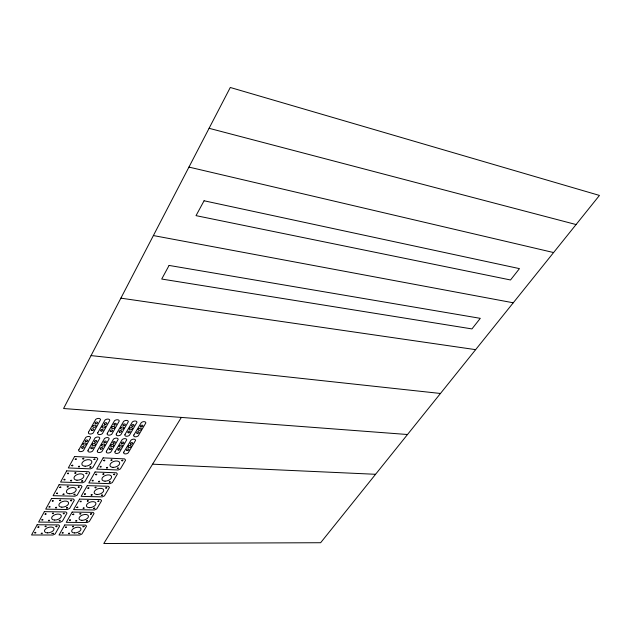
<?xml version="1.0" encoding="UTF-8"?>
<svg xmlns="http://www.w3.org/2000/svg" width="631" height="631" viewBox="0 0 631 631"><rect width="100%" height="100%" fill="white"/><g stroke="black" fill="none" stroke-linecap="round" stroke-linejoin="round"><path stroke-width="0.95" d="M181.357 417.414L103.792 543.52L320.635 542.723L599.45 195.429L230.283 87.48L63.581 408.517L407.508 434.514M152.584 464.187L375.571 474.291M91.053 355.6L440.462 393.468M120.884 298.155L475.632 349.653M153.388 235.56L513.255 302.793M188.945 167.089L553.592 252.55M209.09 128.298L576.071 224.541M45.124 526.546C47.017 527.461 46.118 524.905 45.124 526.546M90.919 466.908C89.689 468.817 89.097 465.828 90.919 466.932M91.708 513.792L90.407 514.107L91.708 513.792M92.126 494.791C91.353 496.487 90.075 493.986 92.126 494.791M49.005 506.969C50.961 507.923 49.983 505.265 49.005 506.938M93.711 508.468C95.462 509.398 94.871 506.764 93.711 508.444M93.932 459.407C95.983 460.401 94.863 457.585 93.932 459.407M95.644 474.662C97.521 475.64 96.756 472.966 95.652 474.607M52.357 513.539C54.353 514.431 53.28 511.851 52.357 513.539M97.915 501.314C99.903 502.15 98.767 499.634 97.915 501.314M98.531 481.713C100.4 482.691 99.58 479.978 98.539 481.682M56.435 493.458C58.352 494.459 57.539 491.738 56.435 493.434M101.433 495.343C103.303 496.234 102.467 493.702 101.441 495.288M103.689 460.638C105.409 461.758 105.038 458.832 103.689 460.606M59.622 500.47C61.538 501.416 60.702 498.821 59.637 500.422M105.732 488.031C107.649 488.938 106.718 486.327 105.732 488.008M106.536 467.902C108.469 468.888 107.546 466.128 106.536 467.902M62.209 532.935C64.023 533.81 63.258 531.318 62.209 532.911M63.952 479.789C65.955 480.775 64.985 478.061 63.96 479.734M109.242 482.068C111.064 483.038 110.378 480.325 109.242 482.045M67.186 486.872C69.024 487.913 68.44 485.073 67.186 486.848M113.635 474.591C115.536 475.553 114.637 472.856 113.635 474.591M69.497 520.22C71.382 521.096 70.498 518.595 69.505 520.196M71.729 465.654C73.543 466.814 73.03 463.809 71.729 465.654M117.311 468.352C119.251 469.29 118.297 466.632 117.319 468.297M72.447 526.719C74.355 527.548 73.354 525.166 72.455 526.696M74.837 473.108C76.785 474.157 75.901 471.294 74.837 473.108M121.807 460.709C123.715 461.703 122.824 458.926 121.807 460.709M76.824 507.458C78.717 508.373 77.818 505.794 76.824 507.434M79.861 513.918C81.628 514.888 81.005 512.206 79.861 513.918M82.748 458.871C84.696 459.936 83.884 457.089 82.764 458.816M84.436 494.176C86.273 495.169 85.564 492.44 84.444 494.152M37.884 527.177C39.627 528.179 39.154 525.489 37.884 527.153M87.307 501.069C89.239 501.953 88.245 499.437 87.323 501.022M41.236 533.542C43.074 534.481 42.301 531.925 41.236 533.542M92.15 480.743C93.798 481.855 93.554 478.961 92.15 480.719M45.061 514.131C46.986 515.093 46.063 512.467 45.061 514.131M95.06 487.7C96.961 488.662 96.07 485.957 95.06 487.7M48.382 520.685C50.283 521.608 49.368 519.092 48.39 520.638M52.27 501.022C54.282 501.976 53.217 499.334 52.27 501.022M100.116 466.853C101.836 467.989 101.433 465.047 100.116 466.83M52.002 533.566L53.327 533.298L52.002 533.566M55.56 507.781C57.492 508.736 56.553 506.086 55.56 507.781M102.892 474.173C104.809 475.167 103.894 472.438 102.9 474.149M55.938 526.601C57.784 527.516 56.971 524.992 55.954 526.554M59.771 487.384C61.601 488.465 60.994 485.602 59.771 487.353M59.227 520.796C61.12 521.679 60.213 519.195 59.235 520.741M63.021 494.349C64.89 495.374 64.157 492.622 63.029 494.318M111.001 460.188C112.886 461.245 111.995 458.421 111.001 460.188M63.25 513.673C65.056 514.667 64.386 511.946 63.25 513.673M67.367 473.573C69.134 474.717 68.684 471.799 67.375 473.518M66.476 507.971C68.109 509.02 67.872 506.283 66.484 507.916M65.411 527.342C67.288 528.218 66.421 525.71 65.411 527.342M70.585 480.751C72.518 481.768 71.658 479.032 70.593 480.696M70.585 500.698C72.305 501.755 71.879 498.963 70.585 500.667M68.456 533.605C70.207 534.512 69.552 532.02 68.463 533.558M75.223 459.289C76.95 460.496 76.682 457.459 75.223 459.265M74.016 494.625C75.752 495.698 75.278 492.906 74.024 494.594M72.77 514.502C74.545 515.464 73.969 512.845 72.778 514.478M78.394 466.695C80.184 467.863 79.711 464.873 78.394 466.695M78.22 487.187C80.058 488.213 79.356 485.484 78.236 487.132M75.783 520.954C77.566 521.884 76.919 519.329 75.791 520.93M81.651 481.122C83.544 482.155 82.724 479.402 81.651 481.09M80.169 501.613C82.022 502.607 81.178 499.949 80.169 501.613M78.891 533.629L80.176 533.337L78.899 533.605M34.76 532.84C36.661 533.763 35.786 531.231 34.768 532.809M85.95 473.518C87.693 474.662 87.212 471.751 85.95 473.518M83.142 508.255C84.917 509.209 84.286 506.614 83.15 508.207M82.921 526.775L84.215 526.514L82.929 526.751M87.859 488.205C89.783 489.183 88.813 486.517 87.859 488.205M86.289 521.056L87.583 520.796L86.289 521.032M41.867 519.912C43.744 520.898 42.94 518.288 41.875 519.889M78.843 449.808L78.694 450.384A2.839 1.688 -17.1 0 0 80.453 451.622A2.839 1.688 -17.1 0 0 83.442 450.629L90.564 437.74A2.863 1.727 -17.4 0 0 88.805 436.455A2.863 1.727 -17.4 0 0 85.784 437.457L78.843 449.808M88.545 432.132L88.387 432.724A2.871 1.743 -17.5 0 0 90.146 434.018A2.871 1.743 -17.5 0 0 93.175 433.016L100.503 419.765A2.895 1.775 -17.7 0 0 98.744 418.424A2.895 1.775 -17.7 0 0 95.683 419.426L88.545 432.132M88.04 450.289L87.883 450.857A2.824 1.672 -17.5 0 0 89.618 452.088A2.824 1.672 -17.5 0 0 92.583 451.102L99.761 438.293A2.839 1.704 -17.8 0 0 98.034 437.015A2.839 1.704 -17.8 0 0 95.036 438.009L88.04 450.289M97.821 432.708L97.655 433.3A2.855 1.727 -17.9 0 0 99.39 434.585A2.855 1.727 -17.9 0 0 102.396 433.592L109.778 420.42A2.871 1.759 -18.1 0 0 108.043 419.087A2.871 1.759 -18.1 0 0 105.014 420.08L97.821 432.708M97.426 450.771L97.269 451.339A2.8 1.656 -17.9 0 0 98.964 452.561A2.8 1.656 -17.9 0 0 101.914 451.575L109.147 438.845A2.824 1.688 -18.1 0 0 107.451 437.583A2.824 1.688 -18.1 0 0 104.478 438.569L97.426 450.771M107.286 433.308L107.112 433.891A2.832 1.712 -18.3 0 0 108.816 435.169A2.832 1.712 -18.3 0 0 111.797 434.183L119.235 421.09A2.855 1.743 -18.5 0 0 117.54 419.757A2.855 1.743 -18.5 0 0 114.526 420.751L107.286 433.308M106.426 451.236L106.26 451.804A2.784 1.641 -18.3 0 0 107.933 453.019A2.784 1.641 -18.3 0 0 110.859 452.041L118.147 439.381A2.8 1.672 -18.5 0 0 116.475 438.119A2.8 1.672 -18.5 0 0 113.517 439.105L106.426 451.236M116.349 433.876L116.183 434.451A2.816 1.696 -18.7 0 0 117.847 435.729A2.816 1.696 -18.7 0 0 120.813 434.743L128.306 421.729A2.832 1.727 -18.9 0 0 126.634 420.412A2.832 1.727 -18.9 0 0 123.644 421.398L116.349 433.876M115.008 451.686L114.842 452.246A2.761 1.625 -18.6 0 0 116.483 453.452A2.761 1.625 -18.6 0 0 119.393 452.482L126.721 439.894A2.784 1.656 -18.9 0 0 125.088 438.64A2.784 1.656 -18.9 0 0 122.146 439.618L115.008 451.686M125.001 434.412L124.828 434.988A2.792 1.68 -19 0 0 126.468 436.258A2.792 1.68 -19 0 0 129.41 435.28L136.951 422.336A2.816 1.712 -19.3 0 0 135.31 421.027A2.816 1.712 -19.3 0 0 132.336 422.013L125.001 434.412M123.818 452.143L123.644 452.695A2.745 1.609 -19 0 0 125.261 453.902A2.745 1.609 -19 0 0 128.148 452.932L135.531 440.414A2.769 1.641 -19.2 0 0 133.922 439.168A2.769 1.641 -19.2 0 0 131.003 440.146L123.818 452.143M133.875 434.972L133.701 435.548A2.776 1.664 -19.4 0 0 135.31 436.802A2.776 1.664 -19.4 0 0 138.236 435.824L145.824 422.959A2.8 1.696 -19.7 0 0 144.215 421.658A2.8 1.696 -19.7 0 0 141.265 422.644L133.875 434.972M169.084 265.43L161.717 279.044L471.956 328.917L480.294 318.339L169.084 265.43M204.073 200.776L196.028 215.644L510.518 279.975L519.463 268.625L204.073 200.776M37.158 524.763L31.55 534.985L52.917 535.017L55.134 533.968L59.661 525.994L58.636 524.921L37.158 524.763M44.351 511.646L38.617 522.097L60.126 522.287L62.366 521.23L67.004 513.082L65.979 511.97L44.351 511.646M51.568 498.466L45.716 509.154L67.375 509.509L69.639 508.444L74.371 500.115L73.346 498.963L51.568 498.466M59.093 484.75L53.099 495.682L74.908 496.211L77.195 495.138L82.038 486.619L81.02 485.428L59.093 484.75M66.705 470.868L60.576 482.052L82.527 482.762L84.846 481.674L89.791 472.958L88.782 471.728L66.705 470.868M74.576 456.505L68.306 467.95L90.414 468.857L92.749 467.752L97.813 458.84L96.811 457.57L74.576 456.505M83.497 443.419L82.85 444.595L83.962 445.265L85.713 444.752L86.368 443.577L85.256 442.907L83.497 443.419M93.309 425.562L92.639 426.777L93.759 427.479L95.533 426.966L96.204 425.759L95.092 425.057L93.309 425.562M92.71 443.932L92.055 445.1L93.151 445.762L94.895 445.257L95.549 444.09L94.453 443.427L92.71 443.932M102.593 426.185L101.922 427.392L103.019 428.086L104.785 427.581L105.464 426.375L104.367 425.68L102.593 426.185M102.112 444.453L101.449 445.62L102.53 446.275L104.257 445.778L104.92 444.61L103.847 443.956L102.112 444.453M112.073 426.816L111.395 428.015L112.476 428.709L114.227 428.204L114.905 427.006L113.832 426.311L112.073 426.816M64.78 524.968L59.03 535.025L79.727 535.056L81.912 534.023L86.55 526.175L85.587 525.118L64.78 524.968M72.163 512.064L66.279 522.342L87.117 522.531L89.318 521.49L94.058 513.468L93.104 512.372L72.163 512.064M79.577 499.105L73.567 509.611L94.532 509.958L96.756 508.909L101.599 500.714L100.652 499.586L79.577 499.105M87.283 485.618L81.139 496.368L102.246 496.881L104.494 495.816L109.447 487.44L108.5 486.272L87.283 485.618M95.092 471.98L88.805 482.967L110.046 483.654L112.318 482.581L117.382 474.015L116.443 472.808L95.092 471.98M103.161 457.869L96.732 469.109L118.107 469.985L120.411 468.904L125.585 460.141L124.646 458.895L103.161 457.869M111.119 444.958L110.457 446.117L111.521 446.772L113.233 446.267L113.903 445.115L112.846 444.461L111.119 444.958M121.16 427.424L120.482 428.615L121.538 429.301L123.274 428.796L123.96 427.613L122.903 426.927L121.16 427.424M119.716 445.439L119.054 446.59L120.095 447.237L121.799 446.74L122.469 445.589L121.428 444.942L119.716 445.439M129.82 428.007L129.134 429.183L130.183 429.869L131.911 429.372L132.597 428.189L131.556 427.502L129.82 428.007M128.543 445.928L127.872 447.071L128.898 447.718L130.585 447.221L131.264 446.085L130.238 445.431L128.543 445.928M138.71 428.599L138.023 429.774L139.049 430.452L140.76 429.956L141.454 428.78L140.429 428.102L138.71 428.599M85.8 441.637A1.309 0.781 -17.3 0 0 87.677 440.548A1.309 0.781 -17.3 0 0 85.761 440.241A1.309 0.781 -17.3 0 0 85.8 441.637M82.204 448.16A1.301 0.773 -17.2 0 0 84.073 447.087A1.301 0.773 -17.2 0 0 82.156 446.787A1.301 0.773 -17.2 0 0 82.204 448.16M85.122 466.206A5.182 3.029 -17.4 0 0 91.803 461.403A5.182 3.029 -17.4 0 0 83.631 461.174A5.182 3.029 -17.4 0 0 85.122 466.206M76.966 480.215A5.135 2.958 -17.2 0 0 83.891 475.679A5.135 2.958 -17.2 0 0 75.98 475.175A5.135 2.958 -17.2 0 0 76.966 480.215M105.014 481.161A5.024 2.871 -18.3 0 0 111.545 476.523A5.024 2.871 -18.3 0 0 103.689 476.366A5.024 2.871 -18.3 0 0 105.014 481.161M113.067 467.39A5.072 2.942 -18.5 0 0 119.685 462.673A5.072 2.942 -18.5 0 0 111.782 462.444A5.072 2.942 -18.5 0 0 113.067 467.39M97.229 494.491A4.977 2.8 -18 0 0 103.673 489.924A4.977 2.8 -18 0 0 95.865 489.83A4.977 2.8 -18 0 0 97.229 494.491M69.355 493.773A5.087 2.879 -17 0 0 76.201 489.309A5.087 2.879 -17 0 0 68.337 488.875A5.087 2.879 -17 0 0 69.355 493.773M89.523 507.671A4.938 2.737 -17.8 0 0 95.888 503.167A4.938 2.737 -17.8 0 0 88.135 503.136A4.938 2.737 -17.8 0 0 89.523 507.671M61.838 507.174A5.04 2.816 -16.8 0 0 68.598 502.781A5.04 2.816 -16.8 0 0 60.781 502.41A5.04 2.816 -16.8 0 0 61.838 507.174M47.42 532.88A4.953 2.682 -16.5 0 0 54.014 528.612A4.953 2.682 -16.5 0 0 46.3 528.376A4.953 2.682 -16.5 0 0 47.42 532.88M74.474 532.95A4.851 2.611 -17.4 0 0 80.989 528.746A4.851 2.611 -17.4 0 0 73.527 528.518A4.851 2.611 -17.4 0 0 74.474 532.95M54.613 520.054A5.001 2.745 -16.6 0 0 61.286 515.724A5.001 2.745 -16.6 0 0 53.525 515.417A5.001 2.745 -16.6 0 0 54.613 520.054M81.849 520.33A4.89 2.674 -17.6 0 0 88.443 516.071A4.89 2.674 -17.6 0 0 80.934 515.772A4.89 2.674 -17.6 0 0 81.849 520.33M95.005 442.157A1.294 0.781 -17.7 0 0 96.874 441.085A1.294 0.781 -17.7 0 0 94.981 440.777A1.294 0.781 -17.7 0 0 95.005 442.157M91.385 448.649A1.294 0.765 -17.6 0 0 93.246 447.576A1.294 0.765 -17.6 0 0 91.353 447.284A1.294 0.765 -17.6 0 0 91.385 448.649M109.731 449.619A1.27 0.757 -18.3 0 0 111.577 448.562A1.27 0.757 -18.3 0 0 109.723 448.27A1.27 0.757 -18.3 0 0 109.731 449.619M113.406 443.207A1.278 0.765 -18.5 0 0 115.26 442.142A1.278 0.765 -18.5 0 0 113.406 441.842A1.278 0.765 -18.5 0 0 113.406 443.207M100.747 449.146A1.286 0.757 -18 0 0 102.601 448.081A1.286 0.757 -18 0 0 100.731 447.789A1.286 0.757 -18 0 0 100.747 449.146M104.399 442.694A1.286 0.773 -18.1 0 0 106.268 441.621A1.286 0.773 -18.1 0 0 104.391 441.321A1.286 0.773 -18.1 0 0 104.399 442.694M127.083 450.534A1.254 0.741 -19 0 0 128.913 449.493A1.254 0.741 -19 0 0 127.107 449.201A1.254 0.741 -19 0 0 127.083 450.534M130.814 444.2A1.262 0.749 -19.2 0 0 132.652 443.143A1.262 0.749 -19.2 0 0 130.846 442.844A1.262 0.749 -19.2 0 0 130.814 444.2M118.297 450.069A1.262 0.749 -18.7 0 0 120.135 449.02A1.262 0.749 -18.7 0 0 118.305 448.728A1.262 0.749 -18.7 0 0 118.297 450.069M121.996 443.696A1.27 0.757 -18.8 0 0 123.85 442.639A1.27 0.757 -18.8 0 0 122.012 442.339A1.27 0.757 -18.8 0 0 121.996 443.696M114.408 425.018A1.301 0.797 -18.5 0 0 116.301 423.929A1.301 0.797 -18.5 0 0 114.408 423.598A1.301 0.797 -18.5 0 0 114.408 425.018M110.654 431.651A1.294 0.781 -18.3 0 0 112.531 430.571A1.294 0.781 -18.3 0 0 110.646 430.247A1.294 0.781 -18.3 0 0 110.654 431.651M132.139 426.225A1.286 0.781 -19.2 0 0 134.017 425.144A1.286 0.781 -19.2 0 0 132.171 424.821A1.286 0.781 -19.2 0 0 132.139 426.225M128.338 432.779A1.278 0.773 -19.1 0 0 130.199 431.707A1.278 0.773 -19.1 0 0 128.361 431.391A1.278 0.773 -19.1 0 0 128.338 432.779M104.935 424.371A1.309 0.805 -18.1 0 0 106.836 423.275A1.309 0.805 -18.1 0 0 104.92 422.944A1.309 0.805 -18.1 0 0 104.935 424.371M137.195 433.347A1.27 0.765 -19.4 0 0 139.049 432.282A1.27 0.765 -19.4 0 0 137.235 431.967A1.27 0.765 -19.4 0 0 137.195 433.347M141.029 426.824A1.278 0.773 -19.6 0 0 142.89 425.751A1.278 0.773 -19.6 0 0 141.068 425.428A1.278 0.773 -19.6 0 0 141.029 426.824M101.205 431.052A1.309 0.789 -17.9 0 0 103.098 429.963A1.309 0.789 -17.9 0 0 101.189 429.64A1.309 0.789 -17.9 0 0 101.205 431.052M95.652 423.74A1.317 0.812 -17.7 0 0 97.56 422.644A1.317 0.812 -17.7 0 0 95.628 422.305A1.317 0.812 -17.7 0 0 95.652 423.74M91.952 430.46A1.317 0.797 -17.5 0 0 93.853 429.364A1.317 0.797 -17.5 0 0 91.921 429.041A1.317 0.797 -17.5 0 0 91.952 430.46M119.701 432.227A1.286 0.773 -18.7 0 0 121.578 431.154A1.286 0.773 -18.7 0 0 119.716 430.831A1.286 0.773 -18.7 0 0 119.701 432.227M123.479 425.633A1.294 0.789 -18.9 0 0 125.364 424.553A1.294 0.789 -18.9 0 0 123.502 424.221A1.294 0.789 -18.9 0 0 123.479 425.633"/></g></svg>
